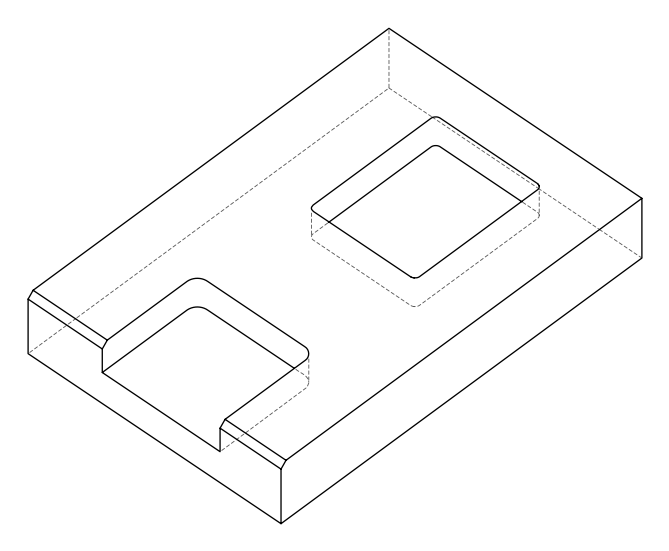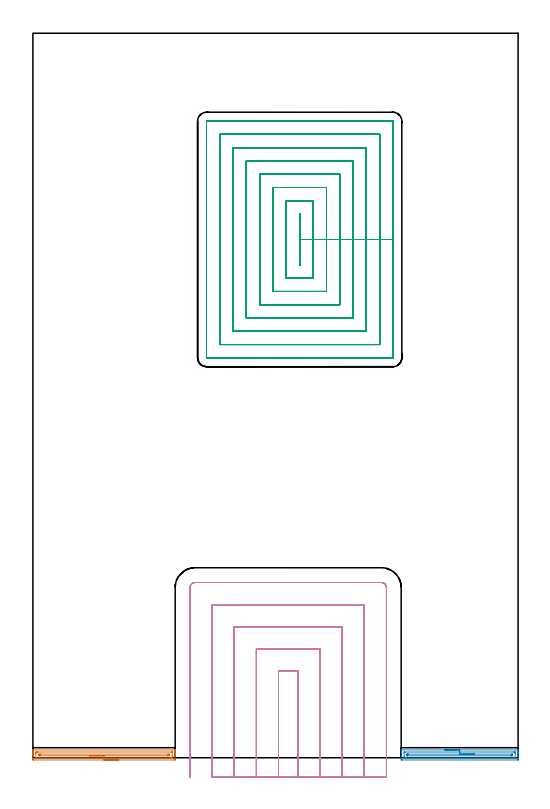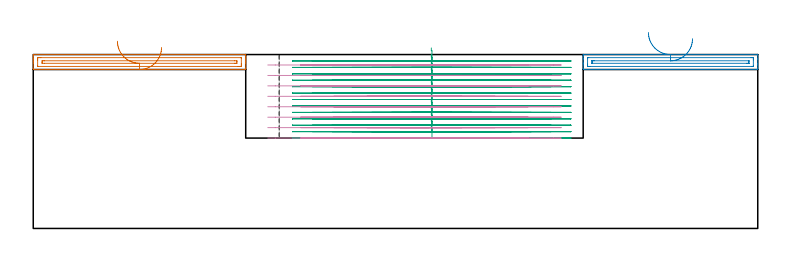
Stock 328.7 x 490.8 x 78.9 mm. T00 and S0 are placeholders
(PLAN: 4 operations, 2 tool changes, 106.3 min)
(1 AREA_MILL | FG_CHAMFER_SURFACE | UGT0205_001 | 2.49 min | 2329 mm3)
(2 AREA_MILL_1 | FG_CHAMFER_SURFACE_1 | UGT0205_001 | 2.08 min | 1931 mm3)
(3 MILL_RECTANGULAR_POCKET | POCKET_RECTANGULAR_STRAIGHT | NXT0201_011 | Follow Part, ap 3, ae 75% | 69.78 min | 902619 mm3)
(4 MILL_SLOT | SLOT_PARTIAL_RECTANGULAR | UGT0201_094 | Follow Part, ap 5, ae 75% | 31.97 min | 743625 mm3)
(TOOL UGT0205_001 | Chamfer Mill 20 x 3 x 45 deg. | D20 FL50 Z2)
(TOOL NXT0201_011 | ENDMILL 12mm [2P460-1200-NA 1630] | D12 FL38 Z6)
(TOOL UGT0201_094 | End mill 20 mm | D20 FL38 Z4)
(OP 1 AREA_MILL)
G17 G21 G94 G90
T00 M6
G54
G17 G0 G90 X58.2 Y-1.5 S1061 M3
G43 Z88.9 H0
Z82.1
G94 G1 X58.162 Z81.228 F250.
X58.048 Z80.364
X57.859 Z79.512
X57.597 Z78.68
X57.263 Z77.874
X56.86 Z77.1
X56.391 Z76.364
X55.86 Z75.672
X55.271 Z75.029
X54.628 Z74.44
X53.936 Z73.908
X53.2 Z73.44
X52.426 Z73.037
X51.62 Z72.703
X50.788 Z72.441
X49.936 Z72.252
X49.072 Z72.138
X48.2 Z72.1
X0.574
X0.228 Y-1.497 Z72.101
X0.01 Y-1.492 Z72.104
X0. Y-1.158 Z72.438
Y1.463 Z75.057
Y2.084 Z75.681
Y2.337 Z75.934
Y2.958 Z76.554
Y3.21 Z76.806
Y3.716 Z77.315
Y4.452 Z78.051
Y5.102 Z78.701
X0.002 Y5.202 Z78.795
X0.01 Y5.297 Z78.889
X0.129 Y5.3 Z78.9
X96.271
X96.39 Y5.297 Z78.889
X96.398 Y5.202 Z78.795
X96.4 Y5.102 Z78.7
Y4.452 Z78.051
Y3.716 Z77.316
Y3.21 Z76.806
Y2.958 Z76.554
Y2.337 Z75.934
Y2.084 Z75.681
Y1.463 Z75.057
Y-0.847 Z72.749
X96.397 Y-1.158 Z72.438
X96.39 Y-1.492 Z72.104
X96.172 Y-1.497 Z72.101
X95.826 Y-1.5 Z72.1
X48.2
Y-0.086 Z73.514
X2.354 Y-0.085 Z73.515
X2.151 Y-0.084 Z73.516
X2.032 Y-0.08 Z73.52
X2.01 Y-0.079 Z73.521
X2.005 Y-0.064 Z73.536
X2.003 Y-0.045 Z73.555
X2. Y0.063 Z73.663
Y2.684 Z76.284
X2.002 Y3.21 Z76.81
X2.006 Y3.552 Z77.152
X2.02 Y3.879 Z77.479
X2.354 Y3.883 Z77.483
X2.558 Y3.885 Z77.485
X3.245 Y3.886 Z77.486
X3.447
X94.046 Y3.885 Z77.485
X94.25 Y3.884 Z77.484
X94.368 Y3.88 Z77.48
X94.39 Y3.879 Z77.479
X94.395 Y3.864 Z77.464
X94.397 Y3.845 Z77.445
X94.4 Y3.737 Z77.337
Y1.116 Z74.716
X94.398 Y0.59 Z74.19
X94.394 Y0.248 Z73.848
X94.38 Y-0.079 Z73.521
X94.046 Y-0.083 Z73.517
X93.842 Y-0.085 Z73.515
X93.155 Y-0.086 Z73.514
X92.953
X48.2
Y1.328 Z74.928
X5.025 Y1.329 Z74.929
X4.27 Y1.33 Z74.93
X4.135 Y1.333 Z74.933
X4.01 Y1.338 Z74.938
X4.005 Y1.463 Z75.063
X4.001 Y1.594 Z75.194
X4.005 Y2.337 Z75.937
X4.007 Y2.462 Z76.062
X4.135 Y2.464 Z76.064
X4.888 Y2.471 Z76.071
X5.025
X91.375
X92.13 Y2.47 Z76.07
X92.265 Y2.467 Z76.067
X92.39 Y2.462 Z76.062
X92.395 Y2.337 Z75.937
X92.399 Y2.206 Z75.806
X92.395 Y1.463 Z75.063
X92.393 Y1.338 Z74.938
X92.265 Y1.336 Z74.936
X91.512 Y1.329 Z74.929
X91.375
X48.2 Y1.328 Z74.928
X47.328 Z74.966
X46.463 Z75.08
X45.612 Z75.269
X44.78 Z75.532
X43.974 Z75.865
X43.2 Z76.268
X42.464 Z76.737
X41.772 Z77.268
X41.129 Z77.857
X40.54 Z78.501
X40.008 Z79.193
X39.54 Z79.928
X39.137 Z80.702
X38.803 Z81.508
X38.541 Z82.34
X38.352 Z83.192
X38.238 Z84.057
X38.2 Z84.928
G0 Z88.9
M5
M2
(OP 2 AREA_MILL_1)
G17 G21 G94 G90
T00 M6
G54
G17 G0 G90 X279.1 Y5.3 S1061 M3
G43 Z88.9 H0
G94 G1 X279.138 Z88.028 F250.
X279.252 Z87.163
X279.441 Z86.312
X279.703 Z85.48
X280.037 Z84.674
X280.44 Z83.9
X280.908 Z83.164
X281.44 Z82.472
X282.029 Z81.829
X282.672 Z81.239
X283.364 Z80.708
X284.1 Z80.24
X284.874 Z79.837
X285.68 Z79.503
X286.512 Z79.241
X287.364 Z79.052
X288.228 Z78.938
X289.1 Z78.9
X328.604
X328.69 Y5.297 Z78.889
X328.698 Y5.228 Z78.821
X328.7 Y5.153 Z78.751
Y3.587 Z77.186
Y3.21 Z76.807
Y3.022 Z76.619
Y1.275 Z74.873
Y0.59 Z74.184
Y-0.815 Z72.78
X328.696 Y-1.158 Z72.438
X328.69 Y-1.492 Z72.104
X328.504 Y-1.496 Z72.101
X328.161 Y-1.5 Z72.1
X250.039
X249.696 Y-1.496 Z72.101
X249.51 Y-1.492 Z72.104
X249.5 Y-1.158 Z72.438
Y0.59 Z74.184
Y1.275 Z74.873
Y1.463 Z75.061
Y3.21 Z76.807
Y3.587 Z77.186
Y4.581 Z78.18
Y4.958 Z78.556
Y5.153 Z78.751
X249.502 Y5.228 Z78.821
X249.51 Y5.297 Z78.889
X249.596 Y5.3 Z78.9
X289.1
Y3.886 Z77.486
X325.699
X326.385 Y3.884 Z77.484
X326.591 Y3.882 Z77.482
X326.677 Y3.879 Z77.479
X326.69 Y3.851 Z77.451
X326.696 Y3.778 Z77.378
X326.699 Y3.21 Z76.81
X326.7 Y2.901 Z76.501
X326.699 Y0.281 Z73.881
X326.692 Y-0.03 Z73.57
X326.69 Y-0.069 Z73.531
X326.68 Y-0.079 Z73.521
X326.642 Y-0.081 Z73.519
X326.557 Y-0.084 Z73.516
X326.385 Y-0.085 Z73.515
X326.183 Y-0.086 Z73.514
X252.501
X251.815 Y-0.084 Z73.516
X251.609 Y-0.082 Z73.518
X251.523 Y-0.079 Z73.521
X251.51 Y-0.051 Z73.549
X251.504 Y0.022 Z73.622
X251.501 Y0.59 Z74.19
X251.5 Y0.899 Z74.499
X251.501 Y3.519 Z77.119
X251.508 Y3.83 Z77.43
X251.51 Y3.869 Z77.469
X251.52 Y3.879 Z77.479
X251.558 Y3.881 Z77.481
X251.643 Y3.884 Z77.484
X251.815 Y3.885 Z77.485
X252.017 Y3.886 Z77.486
X289.1
Y2.471 Z76.071
X324.473
X324.61 Y2.469 Z76.069
X324.654 Y2.468 Z76.068
X324.683 Y2.465 Z76.065
X324.69 Y2.425 Z76.025
X324.696 Y2.337 Z75.937
X324.699 Y2.249 Z75.849
Y1.463 Z75.063
X324.698 Y1.376 Z74.976
X324.692 Y1.346 Z74.946
X324.687 Y1.335 Z74.935
X324.677 Y1.333 Z74.933
X324.61 Y1.331 Z74.931
X323.859 Y1.329 Z74.929
X323.722 Y1.328 Z74.928
X253.727 Y1.329 Z74.929
X253.59 Y1.331 Z74.931
X253.546 Y1.332 Z74.932
X253.517 Y1.335 Z74.935
X253.51 Y1.375 Z74.975
X253.504 Y1.463 Z75.063
X253.501 Y1.551 Z75.151
Y2.337 Z75.937
X253.502 Y2.424 Z76.024
X253.509 Y2.454 Z76.054
X253.513 Y2.465 Z76.065
X253.523 Y2.467 Z76.067
X253.59 Y2.469 Z76.069
X254.341 Y2.471 Z76.071
X254.478
X289.1
X289.972 Z76.11
X290.836 Z76.223
X291.688 Z76.412
X292.52 Z76.675
X293.326 Z77.008
X294.1 Z77.411
X294.836 Z77.88
X295.528 Z78.411
X296.171 Z79.
X296.76 Z79.644
X297.292 Z80.336
X297.76 Z81.071
X298.163 Z81.845
X298.497 Z82.651
X298.759 Z83.483
X298.948 Z84.335
X299.062 Z85.2
X299.1 Z86.071
G0 Z88.9
M5
M2
(OP 3 MILL_RECTANGULAR_POCKET)
G17 G21 G94 G90
T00 M6
G54
G17 G0 G90 X180.6 Y338.476 S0 M3
G43 Z88.9 H1
Z81.9
G94 G1 Y333.9 Z80.674 F250.
X180.9 Z80.593
Y351.1 Z75.985
Y368.3 F500.
X180.6
Y333.9
X180.9
Y351.1
X189.9
Y377.3
X171.6
Y324.9
X189.9
Y351.1
X198.9
Y386.3
X162.6
Y315.9
X198.9
Y351.1
X207.9
Y395.3
X153.6
Y306.9
X207.9
Y351.1
X216.9
Y404.3
X144.6
Y297.9
X216.9
Y351.1
X225.9
Y413.3
X135.6
Y288.9
X225.9
Y351.1
X234.9
Y422.3
X126.6
Y279.9
X234.9
Y351.1
X243.9
Y431.2
X243.895 Y431.255
X243.855 Y431.295
X243.8 Y431.3
X117.7
X117.645 Y431.295
X117.605 Y431.255
X117.6 Y431.2
Y271.
X117.605 Y270.945
X117.645 Y270.905
X117.7 Y270.9
X243.8
X243.855 Y270.905
X243.895 Y270.945
X243.9 Y271.
Y351.1
Y352.1
G0 X180.6 Y338.476 Z78.985
G1 Y333.9 Z77.758 F250.
X180.9 Z77.678
Y351.1 Z73.069
Y368.3 F500.
X180.6
Y333.9
X180.9
Y351.1
X189.9
Y377.3
X171.6
Y324.9
X189.9
Y351.1
X198.9
Y386.3
X162.6
Y315.9
X198.9
Y351.1
X207.9
Y395.3
X153.6
Y306.9
X207.9
Y351.1
X216.9
Y404.3
X144.6
Y297.9
X216.9
Y351.1
X225.9
Y413.3
X135.6
Y288.9
X225.9
Y351.1
X234.9
Y422.3
X126.6
Y279.9
X234.9
Y351.1
X243.9
Y431.2
X243.895 Y431.255
X243.855 Y431.295
X243.8 Y431.3
X117.7
X117.645 Y431.295
X117.605 Y431.255
X117.6 Y431.2
Y271.
X117.605 Y270.945
X117.645 Y270.905
X117.7 Y270.9
X243.8
X243.855 Y270.905
X243.895 Y270.945
X243.9 Y271.
Y351.1
Y352.1
G0 X180.6 Y338.476 Z76.069
G1 Y333.9 Z74.843 F250.
X180.9 Z74.762
Y351.1 Z70.154
Y368.3 F500.
X180.6
Y333.9
X180.9
Y351.1
X189.9
Y377.3
X171.6
Y324.9
X189.9
Y351.1
X198.9
Y386.3
X162.6
Y315.9
X198.9
Y351.1
X207.9
Y395.3
X153.6
Y306.9
X207.9
Y351.1
X216.9
Y404.3
X144.6
Y297.9
X216.9
Y351.1
X225.9
Y413.3
X135.6
Y288.9
X225.9
Y351.1
X234.9
Y422.3
X126.6
Y279.9
X234.9
Y351.1
X243.9
Y431.2
X243.895 Y431.255
X243.855 Y431.295
X243.8 Y431.3
X117.7
X117.645 Y431.295
X117.605 Y431.255
X117.6 Y431.2
Y271.
X117.605 Y270.945
X117.645 Y270.905
X117.7 Y270.9
X243.8
X243.855 Y270.905
X243.895 Y270.945
X243.9 Y271.
Y351.1
Y352.1
G0 X180.6 Y338.476 Z73.154
G1 Y333.9 Z71.928 F250.
X180.9 Z71.847
Y351.1 Z67.238
Y368.3 F500.
X180.6
Y333.9
X180.9
Y351.1
X189.9
Y377.3
X171.6
Y324.9
X189.9
Y351.1
X198.9
Y386.3
X162.6
Y315.9
X198.9
Y351.1
X207.9
Y395.3
X153.6
Y306.9
X207.9
Y351.1
X216.9
Y404.3
X144.6
Y297.9
X216.9
Y351.1
X225.9
Y413.3
X135.6
Y288.9
X225.9
Y351.1
X234.9
Y422.3
X126.6
Y279.9
X234.9
Y351.1
X243.9
Y431.2
X243.895 Y431.255
X243.855 Y431.295
X243.8 Y431.3
X117.7
X117.645 Y431.295
X117.605 Y431.255
X117.6 Y431.2
Y271.
X117.605 Y270.945
X117.645 Y270.905
X117.7 Y270.9
X243.8
X243.855 Y270.905
X243.895 Y270.945
X243.9 Y271.
Y351.1
Y352.1
G0 X180.6 Y338.476 Z70.238
G1 Y333.9 Z69.012 F250.
X180.9 Z68.932
Y351.1 Z64.323
Y368.3 F500.
X180.6
Y333.9
X180.9
Y351.1
X189.9
Y377.3
X171.6
Y324.9
X189.9
Y351.1
X198.9
Y386.3
X162.6
Y315.9
X198.9
Y351.1
X207.9
Y395.3
X153.6
Y306.9
X207.9
Y351.1
X216.9
Y404.3
X144.6
Y297.9
X216.9
Y351.1
X225.9
Y413.3
X135.6
Y288.9
X225.9
Y351.1
X234.9
Y422.3
X126.6
Y279.9
X234.9
Y351.1
X243.9
Y431.2
X243.895 Y431.255
X243.855 Y431.295
X243.8 Y431.3
X117.7
X117.645 Y431.295
X117.605 Y431.255
X117.6 Y431.2
Y271.
X117.605 Y270.945
X117.645 Y270.905
X117.7 Y270.9
X243.8
X243.855 Y270.905
X243.895 Y270.945
X243.9 Y271.
Y351.1
Y352.1
G0 X180.6 Y338.476 Z67.323
G1 Y333.9 Z66.097 F250.
X180.9 Z66.016
Y351.1 Z61.408
Y368.3 F500.
X180.6
Y333.9
X180.9
Y351.1
X189.9
Y377.3
X171.6
Y324.9
X189.9
Y351.1
X198.9
Y386.3
X162.6
Y315.9
X198.9
Y351.1
X207.9
Y395.3
X153.6
Y306.9
X207.9
Y351.1
X216.9
Y404.3
X144.6
Y297.9
X216.9
Y351.1
X225.9
Y413.3
X135.6
Y288.9
X225.9
Y351.1
X234.9
Y422.3
X126.6
Y279.9
X234.9
Y351.1
X243.9
Y431.2
X243.895 Y431.255
X243.855 Y431.295
X243.8 Y431.3
X117.7
X117.645 Y431.295
X117.605 Y431.255
X117.6 Y431.2
Y271.
X117.605 Y270.945
X117.645 Y270.905
X117.7 Y270.9
X243.8
X243.855 Y270.905
X243.895 Y270.945
X243.9 Y271.
Y351.1
Y352.1
G0 X180.6 Y338.476 Z64.408
G1 Y333.9 Z63.181 F250.
X180.9 Z63.101
Y351.1 Z58.492
Y368.3 F500.
X180.6
Y333.9
X180.9
Y351.1
X189.9
Y377.3
X171.6
Y324.9
X189.9
Y351.1
X198.9
Y386.3
X162.6
Y315.9
X198.9
Y351.1
X207.9
Y395.3
X153.6
Y306.9
X207.9
Y351.1
X216.9
Y404.3
X144.6
Y297.9
X216.9
Y351.1
X225.9
Y413.3
X135.6
Y288.9
X225.9
Y351.1
X234.9
Y422.3
X126.6
Y279.9
X234.9
Y351.1
X243.9
Y431.2
X243.895 Y431.255
X243.855 Y431.295
X243.8 Y431.3
X117.7
X117.645 Y431.295
X117.605 Y431.255
X117.6 Y431.2
Y271.
X117.605 Y270.945
X117.645 Y270.905
X117.7 Y270.9
X243.8
X243.855 Y270.905
X243.895 Y270.945
X243.9 Y271.
Y351.1
Y352.1
G0 X180.6 Y338.476 Z61.492
G1 Y333.9 Z60.266 F250.
X180.9 Z60.186
Y351.1 Z55.577
Y368.3 F500.
X180.6
Y333.9
X180.9
Y351.1
X189.9
Y377.3
X171.6
Y324.9
X189.9
Y351.1
X198.9
Y386.3
X162.6
Y315.9
X198.9
Y351.1
X207.9
Y395.3
X153.6
Y306.9
X207.9
Y351.1
X216.9
Y404.3
X144.6
Y297.9
X216.9
Y351.1
X225.9
Y413.3
X135.6
Y288.9
X225.9
Y351.1
X234.9
Y422.3
X126.6
Y279.9
X234.9
Y351.1
X243.9
Y431.2
X243.895 Y431.255
X243.855 Y431.295
X243.8 Y431.3
X117.7
X117.645 Y431.295
X117.605 Y431.255
X117.6 Y431.2
Y271.
X117.605 Y270.945
X117.645 Y270.905
X117.7 Y270.9
X243.8
X243.855 Y270.905
X243.895 Y270.945
X243.9 Y271.
Y351.1
Y352.1
G0 X180.6 Y338.476 Z58.577
G1 Y333.9 Z57.351 F250.
X180.9 Z57.27
Y351.1 Z52.662
Y368.3 F500.
X180.6
Y333.9
X180.9
Y351.1
X189.9
Y377.3
X171.6
Y324.9
X189.9
Y351.1
X198.9
Y386.3
X162.6
Y315.9
X198.9
Y351.1
X207.9
Y395.3
X153.6
Y306.9
X207.9
Y351.1
X216.9
Y404.3
X144.6
Y297.9
X216.9
Y351.1
X225.9
Y413.3
X135.6
Y288.9
X225.9
Y351.1
X234.9
Y422.3
X126.6
Y279.9
X234.9
Y351.1
X243.9
Y431.2
X243.895 Y431.255
X243.855 Y431.295
X243.8 Y431.3
X117.7
X117.645 Y431.295
X117.605 Y431.255
X117.6 Y431.2
Y271.
X117.605 Y270.945
X117.645 Y270.905
X117.7 Y270.9
X243.8
X243.855 Y270.905
X243.895 Y270.945
X243.9 Y271.
Y351.1
Y352.1
G0 X180.6 Y338.476 Z55.662
G1 Y333.9 Z54.435 F250.
X180.9 Z54.355
Y351.1 Z49.746
Y368.3 F500.
X180.6
Y333.9
X180.9
Y351.1
X189.9
Y377.3
X171.6
Y324.9
X189.9
Y351.1
X198.9
Y386.3
X162.6
Y315.9
X198.9
Y351.1
X207.9
Y395.3
X153.6
Y306.9
X207.9
Y351.1
X216.9
Y404.3
X144.6
Y297.9
X216.9
Y351.1
X225.9
Y413.3
X135.6
Y288.9
X225.9
Y351.1
X234.9
Y422.3
X126.6
Y279.9
X234.9
Y351.1
X243.9
Y431.2
X243.895 Y431.255
X243.855 Y431.295
X243.8 Y431.3
X117.7
X117.645 Y431.295
X117.605 Y431.255
X117.6 Y431.2
Y271.
X117.605 Y270.945
X117.645 Y270.905
X117.7 Y270.9
X243.8
X243.855 Y270.905
X243.895 Y270.945
X243.9 Y271.
Y351.1
Y352.1
G0 X180.6 Y338.476 Z52.746
G1 Y333.9 Z51.52 F250.
X180.9 Z51.439
Y351.1 Z46.831
Y368.3 F500.
X180.6
Y333.9
X180.9
Y351.1
X189.9
Y377.3
X171.6
Y324.9
X189.9
Y351.1
X198.9
Y386.3
X162.6
Y315.9
X198.9
Y351.1
X207.9
Y395.3
X153.6
Y306.9
X207.9
Y351.1
X216.9
Y404.3
X144.6
Y297.9
X216.9
Y351.1
X225.9
Y413.3
X135.6
Y288.9
X225.9
Y351.1
X234.9
Y422.3
X126.6
Y279.9
X234.9
Y351.1
X243.9
Y431.2
X243.895 Y431.255
X243.855 Y431.295
X243.8 Y431.3
X117.7
X117.645 Y431.295
X117.605 Y431.255
X117.6 Y431.2
Y271.
X117.605 Y270.945
X117.645 Y270.905
X117.7 Y270.9
X243.8
X243.855 Y270.905
X243.895 Y270.945
X243.9 Y271.
Y351.1
Y352.1
G0 X180.6 Y338.476 Z49.831
G1 Y333.9 Z48.604 F250.
X180.9 Z48.524
Y351.1 Z43.915
Y368.3 F500.
X180.6
Y333.9
X180.9
Y351.1
X189.9
Y377.3
X171.6
Y324.9
X189.9
Y351.1
X198.9
Y386.3
X162.6
Y315.9
X198.9
Y351.1
X207.9
Y395.3
X153.6
Y306.9
X207.9
Y351.1
X216.9
Y404.3
X144.6
Y297.9
X216.9
Y351.1
X225.9
Y413.3
X135.6
Y288.9
X225.9
Y351.1
X234.9
Y422.3
X126.6
Y279.9
X234.9
Y351.1
X243.9
Y431.2
X243.895 Y431.255
X243.855 Y431.295
X243.8 Y431.3
X117.7
X117.645 Y431.295
X117.605 Y431.255
X117.6 Y431.2
Y271.
X117.605 Y270.945
X117.645 Y270.905
X117.7 Y270.9
X243.8
X243.855 Y270.905
X243.895 Y270.945
X243.9 Y271.
Y351.1
Y352.1
G0 X180.6 Y338.476 Z46.915
G1 Y333.9 Z45.689 F250.
X180.9 Z45.609
Y351.1 Z41.
Y368.3 F500.
X180.6
Y333.9
X180.9
Y351.1
X189.9
Y377.3
X171.6
Y324.9
X189.9
Y351.1
X198.9
Y386.3
X162.6
Y315.9
X198.9
Y351.1
X207.9
Y395.3
X153.6
Y306.9
X207.9
Y351.1
X216.9
Y404.3
X144.6
Y297.9
X216.9
Y351.1
X225.9
Y413.3
X135.6
Y288.9
X225.9
Y351.1
X234.9
Y422.3
X126.6
Y279.9
X234.9
Y351.1
X243.9
Y431.2
X243.895 Y431.255
X243.855 Y431.295
X243.8 Y431.3
X117.7
X117.645 Y431.295
X117.605 Y431.255
X117.6 Y431.2
Y271.
X117.605 Y270.945
X117.645 Y270.905
X117.7 Y270.9
X243.8
X243.855 Y270.905
X243.895 Y270.945
X243.9 Y271.
Y351.1
Y352.1
G0 Z88.9
M5
M2
(OP 4 MILL_SLOT)
G17 G21 G94 G90
T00 M6
G54
G17 G0 G90 X179.5 Y-13. S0 M3
G43 Z88.9 H0
Z74.162
G94 G1 Y-10. F250.
Y58.7 F500.
X166.4
Y-10.
Y-13. F250.
X194.5
Y-10.
Y73.7 F500.
X151.4
Y-10.
Y-13. F250.
X209.5
Y-10.
Y88.7 F500.
X136.4
Y-10.
Y-13. F250.
X224.5
Y-10.
Y103.7 F500.
X121.4
Y-10.
Y-13. F250.
X239.5
Y-10.
Y115.3 F500.
G3 X236.1 Y118.7 R3.4
G1 X109.8
G3 X106.4 Y115.3 R3.4
G1 Y-10.
Y-13. F250.
G0 X179.5 Z69.425
G1 Y-10.
Y58.7 F500.
X166.4
Y-10.
Y-13. F250.
X194.5
Y-10.
Y73.7 F500.
X151.4
Y-10.
Y-13. F250.
X209.5
Y-10.
Y88.7 F500.
X136.4
Y-10.
Y-13. F250.
X224.5
Y-10.
Y103.7 F500.
X121.4
Y-10.
Y-13. F250.
X239.5
Y-10.
Y115.3 F500.
G3 X236.1 Y118.7 R3.4
G1 X109.8
G3 X106.4 Y115.3 R3.4
G1 Y-10.
Y-13. F250.
G0 X179.5 Z64.687
G1 Y-10.
Y58.7 F500.
X166.4
Y-10.
Y-13. F250.
X194.5
Y-10.
Y73.7 F500.
X151.4
Y-10.
Y-13. F250.
X209.5
Y-10.
Y88.7 F500.
X136.4
Y-10.
Y-13. F250.
X224.5
Y-10.
Y103.7 F500.
X121.4
Y-10.
Y-13. F250.
X239.5
Y-10.
Y115.3 F500.
G3 X236.1 Y118.7 R3.4
G1 X109.8
G3 X106.4 Y115.3 R3.4
G1 Y-10.
Y-13. F250.
G0 X179.5 Z59.95
G1 Y-10.
Y58.7 F500.
X166.4
Y-10.
Y-13. F250.
X194.5
Y-10.
Y73.7 F500.
X151.4
Y-10.
Y-13. F250.
X209.5
Y-10.
Y88.7 F500.
X136.4
Y-10.
Y-13. F250.
X224.5
Y-10.
Y103.7 F500.
X121.4
Y-10.
Y-13. F250.
X239.5
Y-10.
Y115.3 F500.
G3 X236.1 Y118.7 R3.4
G1 X109.8
G3 X106.4 Y115.3 R3.4
G1 Y-10.
Y-13. F250.
G0 X179.5 Z55.212
G1 Y-10.
Y58.7 F500.
X166.4
Y-10.
Y-13. F250.
X194.5
Y-10.
Y73.7 F500.
X151.4
Y-10.
Y-13. F250.
X209.5
Y-10.
Y88.7 F500.
X136.4
Y-10.
Y-13. F250.
X224.5
Y-10.
Y103.7 F500.
X121.4
Y-10.
Y-13. F250.
X239.5
Y-10.
Y115.3 F500.
G3 X236.1 Y118.7 R3.4
G1 X109.8
G3 X106.4 Y115.3 R3.4
G1 Y-10.
Y-13. F250.
G0 X179.5 Z50.475
G1 Y-10.
Y58.7 F500.
X166.4
Y-10.
Y-13. F250.
X194.5
Y-10.
Y73.7 F500.
X151.4
Y-10.
Y-13. F250.
X209.5
Y-10.
Y88.7 F500.
X136.4
Y-10.
Y-13. F250.
X224.5
Y-10.
Y103.7 F500.
X121.4
Y-10.
Y-13. F250.
X239.5
Y-10.
Y115.3 F500.
G3 X236.1 Y118.7 R3.4
G1 X109.8
G3 X106.4 Y115.3 R3.4
G1 Y-10.
Y-13. F250.
G0 X179.5 Z45.737
G1 Y-10.
Y58.7 F500.
X166.4
Y-10.
Y-13. F250.
X194.5
Y-10.
Y73.7 F500.
X151.4
Y-10.
Y-13. F250.
X209.5
Y-10.
Y88.7 F500.
X136.4
Y-10.
Y-13. F250.
X224.5
Y-10.
Y103.7 F500.
X121.4
Y-10.
Y-13. F250.
X239.5
Y-10.
Y115.3 F500.
G3 X236.1 Y118.7 R3.4
G1 X109.8
G3 X106.4 Y115.3 R3.4
G1 Y-10.
Y-13. F250.
G0 X179.5 Z41.
G1 Y-10.
Y58.7 F500.
X166.4
Y-10.
Y-13. F250.
X194.5
Y-10.
Y73.7 F500.
X151.4
Y-10.
Y-13. F250.
X209.5
Y-10.
Y88.7 F500.
X136.4
Y-10.
Y-13. F250.
X224.5
Y-10.
Y103.7 F500.
X121.4
Y-10.
Y-13. F250.
X239.5
Y-10.
Y115.3 F500.
G3 X236.1 Y118.7 R3.4
G1 X109.8
G3 X106.4 Y115.3 R3.4
G1 Y-10.
Y-13. F250.
G0 Z88.9
M5
M2
